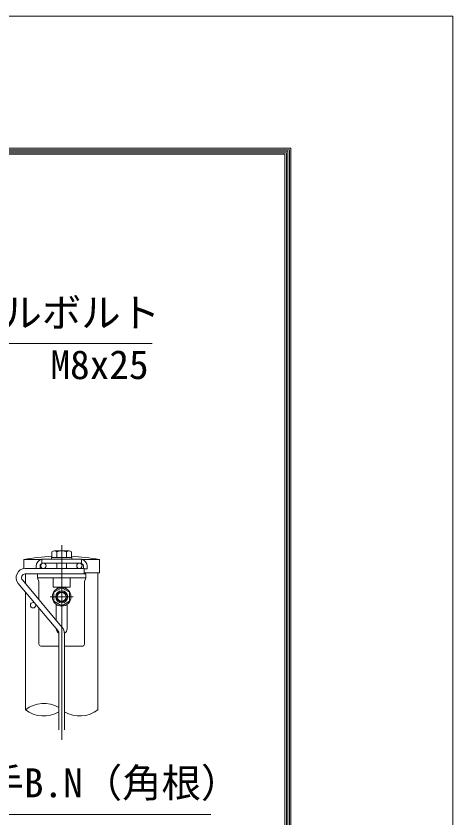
# Model space of a CAD drawing. Units: millimetres, scale not verified. Extents: x -8400 to 8400, y -5940 to 5940.
# Drawn here: x 6944 to 8400, y 3270 to 5940 of the extents above; entities that cross this region are included whole.
import ezdxf
from ezdxf.enums import TextEntityAlignment as Align

# ---------------------------------------------------------------- set-up
doc = ezdxf.new("R2010")
doc.units = ezdxf.units.MM
doc.header["$LTSCALE"] = 40
doc.linetypes.add('USER1', pattern=[50.8, 31.75, -6.35, 6.35, -6.35])
for name, color, linetype, lineweight in [('0-1_D-STR1', 1, 'Continuous', 18), ('0-2_D-BMK', 2, 'USER1', 13), ('0-3_D-STR3', 3, 'Continuous', 13), ('0-4_D-STR-DIM', 7, 'Continuous', 9), ('0-5_D-STR-TXT', 7, 'Continuous', 9), ('0-7_D-STR2', 7, 'Continuous', 9), ('0-B_D-TTL', 7, 'Continuous', 9)]:
    doc.layers.add(name, color=color, linetype=linetype, lineweight=lineweight)
doc.styles.add('ＭＳ ゴシック', font='')
doc.styles.get('ＭＳ ゴシック').set_extended_font_data('MS Gothic')

msp = doc.modelspace()

# ---------------------------------------------------------------- linework, layer by layer
at = {"layer": '0-1_D-STR1'}
for p, q in [((7027.98, 4130.65), (6970.37, 4130.65)), ((6970.37, 4130.65), (6970.37, 4100.65)), ((7221.97, 4130.65), (7164.36, 4130.65)), ((7221.97, 4086.65), (7221.97, 4130.65)), ((7221.97, 4086.65), (7172.17, 4086.65)), ((7217.17, 3630.65), (7217.17, 4086.65)), ((6975.17, 4082.65), (6975.17, 4051.22)), ((6975.17, 4023.22), (6975.17, 3630.65))]:
    msp.add_line(p, q, dxfattribs=at)
for centre, start, end in [((7104.37, 3388.07), 93.08404, 100.22882), ((7087.97, 3388.07), 79.77118, 86.91596)]:
    msp.add_arc(centre, 754.57, start, end, dxfattribs=at)
at = {"layer": '0-2_D-BMK'}
for p, q in [((7096.17, 3530.65), (7096.17, 4178.65)), ((7057.41, 4006.65), (7134.93, 4006.65))]:
    msp.add_line(p, q, dxfattribs=at)
at = {"layer": '0-3_D-STR3'}
for p, q in [((7062.17, 4137.85), (7130.17, 4137.85)), ((7062.17, 4131.45), (7062.17, 4137.85)), ((7063.77, 4155.85), (7063.77, 4137.85)), ((7128.57, 4137.85), (7063.77, 4137.85)), ((7121.11, 4159.85), (7071.72, 4159.85)), ((7079.97, 4155.85), (7079.97, 4137.85)), ((7112.37, 4155.85), (7112.37, 4137.85)), ((7128.57, 4155.85), (7128.57, 4137.85)), ((7130.17, 4137.85), (7130.17, 4131.45)), ((7162.17, 4131.45), (7030.17, 4131.45)), ((7030.17, 4131.45), (7030.17, 4118.65)), ((7162.17, 4118.65), (7030.17, 4118.65)), ((7130.17, 4131.45), (7062.17, 4131.45)), ((7080.17, 4118.65), (7080.17, 4100.65)), ((7112.17, 4118.65), (7112.17, 4100.65)), ((7162.17, 4131.45), (7162.17, 4118.65)), ((7011.17, 4108.65), (7011.17, 4100.65)), ((7023.97, 4108.65), (7023.97, 4100.65)), ((7168.37, 4108.65), (7168.37, 4100.65)), ((7172.17, 4099.45), (7181.17, 4099.45)), ((7181.17, 4108.65), (7181.17, 4099.45)), ((7176.17, 4082.65), (7016.17, 4082.65)), ((7016.17, 4082.65), (7016.17, 4069.85)), ((7016.17, 4069.85), (7020.17, 4057.05)), ((7176.17, 4069.85), (7016.17, 4069.85)), ((7068.17, 4069.85), (7068.17, 4038.65)), ((7124.17, 4069.85), (7124.17, 4038.65)), ((7176.17, 4069.85), (7172.17, 4057.05)), ((7176.17, 4082.65), (7176.17, 4069.85)), ((7020.17, 4057.05), (7020.17, 3997.59)), ((7068.17, 4038.65), (7124.17, 4038.65)), ((7082.88, 4037.85), (7082.43, 4038.65)), ((7082.88, 4038.65), (7082.88, 4037.85)), ((7109.46, 4037.85), (7082.88, 4037.85)), ((7109.46, 4038.65), (7109.46, 4037.85)), ((7109.91, 4038.65), (7109.46, 4037.85)), ((7172.17, 4057.05), (7172.17, 3848.65)), ((7078.17, 3981.41), (7078.17, 3928.47)), ((7114.17, 3981.41), (7114.17, 3900.65)), ((7020.17, 3969.59), (7020.17, 3848.65)), ((7087.17, 3842.65), (7026.17, 3842.65)), ((7166.17, 3842.65), (7105.17, 3842.65))]:
    msp.add_line(p, q, dxfattribs=at)
msp.add_lwpolyline([(7096.17, 4036.67), (7070.17, 4021.66), (7070.17, 3991.64), (7096.17, 3976.63), (7122.17, 3991.64), (7122.17, 4021.66)], close=True, dxfattribs=at)
for radius in [31, 20, 16.6, 14.6]:
    msp.add_circle((7096.17, 4006.65), radius, dxfattribs=at)
for centre, radius, start, end in [((7071.87, 4149.65), 10.2, 37.42505, 142.57495), ((7096.17, 4125.05), 34.8, 62.26063, 117.73937), ((7120.47, 4149.7), 10.17, 37.21089, 142.78911), ((7033.97, 4108.65), 22.8, 99.59407, 180), ((7033.97, 4108.65), 10, 90, 180), ((7158.37, 4108.65), 10, 0, 90), ((7158.37, 4108.65), 22.8, 0, 80.40593), ((7096.17, 4024.65), 18, 132.83343, 151.11686), ((7096.17, 4024.65), 18, 28.88314, 47.16657), ((7096.17, 3900.65), 18, 180.59569, 240), ((7096.17, 3900.65), 18, 299.93027, 0), ((7026.17, 3848.65), 6, 180, 270), ((7166.17, 3848.65), 6, 270, 0)]:
    msp.add_arc(centre, radius, start, end, dxfattribs=at)
at = {"layer": '0-4_D-STR-DIM'}
for centre, start, end in [((7036.73, 3550.69), 60.01409, 127.59463), ((7036.73, 3710.61), 232.40537, 299.98591), ((7155.6, 3710.61), 240.01409, 307.59463)]:
    msp.add_arc(centre, 100.91, start, end, dxfattribs=at)
at = {"layer": '0-5_D-STR-TXT'}
for points in [[(7397.53, 4849.7), (6531.21, 4849.7), (6429.93, 4579.46)], [(7593.57, 3281.45), (6601.37, 3281.45), (6255.77, 3982.34)]]:
    msp.add_lwpolyline(points, dxfattribs=at)
at = {"layer": '0-7_D-STR2'}
for p, q in [((7171.17, 4100.65), (6974.53, 4100.65)), ((7171.17, 4082.65), (7171.17, 4100.65)), ((7097.21, 3905.77), (6965.34, 4062.94)), ((7171.17, 4082.65), (6974.53, 4082.65)), ((7083.43, 3894.2), (6951.55, 4051.37)), ((7087.17, 3883.92), (7087.17, 3563.98)), ((7105.17, 3883.92), (7105.17, 3563.98))]:
    msp.add_line(p, q, dxfattribs=at)
for centre in [(7035.17, 4109.65), (7155.17, 4109.65), (7000.81, 3978.65)]:
    msp.add_circle(centre, 9, dxfattribs=at)
for centre, radius, start, end in [((6974.53, 4070.65), 30, 90, 220), ((6974.53, 4070.65), 12, 90, 220), ((7071.17, 3883.92), 34, 0, 40), ((7071.17, 3883.92), 16, 0, 40)]:
    msp.add_arc(centre, radius, start, end, dxfattribs=at)
at = {"layer": '0-B_D-TTL', "color": 2, "lineweight": 18}
msp.add_lwpolyline([(-8400, 5940), (8400, 5940), (8400, -5940), (-8400, -5940)], close=True, dxfattribs=at)
at = {"layer": '0-B_D-TTL'}
for points in [[(-7860, 5500), (7860, 5500), (7860, -5500), (-7860, -5500)], [(-7855, 5495), (7855, 5495), (7855, -5495), (-7855, -5495)], [(-7850, 5490), (7850, 5490), (7850, -5490), (-7850, -5490)], [(-7845, 5485), (7845, 5485), (7845, -5485), (-7845, -5485)], [(-7840, 5480), (7840, 5480), (7840, -5480), (-7840, -5480)]]:
    msp.add_lwpolyline(points, close=True, dxfattribs=at)

# ---------------------------------------------------------------- texts
at = {"layer": '0-5_D-STR-TXT', "style": 'ＭＳ ゴシック'}
for s, p in [('パネルボルト', (6636.62, 4875.63)), ('M8x25', (7058.59, 4702.61)), ('継手B.N（角根）', (6707.78, 3310.42))]:
    msp.add_text(s, height=96.19, dxfattribs=at).set_placement(p, align=Align.BOTTOM_LEFT)

doc.saveas('drawing.dxf')
